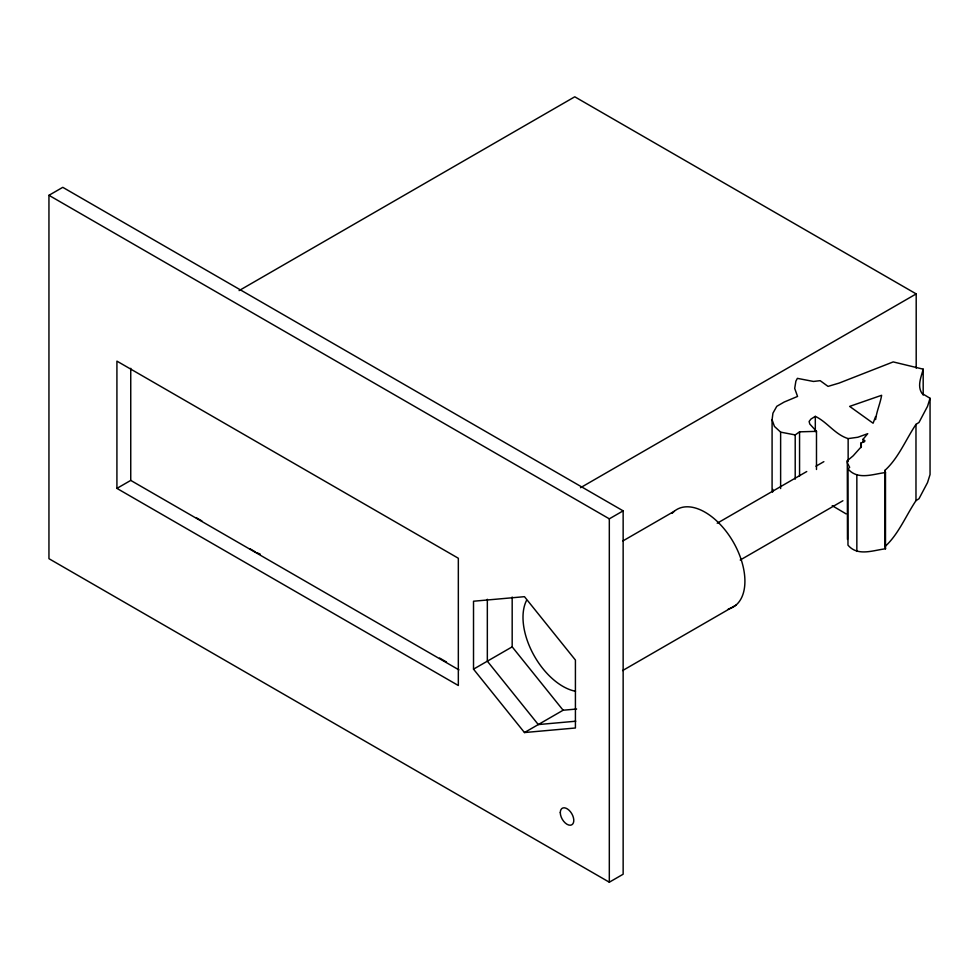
<?xml version="1.0" encoding="UTF-8"?>
<svg xmlns="http://www.w3.org/2000/svg" width="979" height="979" viewBox="0 0 979 979"><rect width="100%" height="100%" fill="white"/><g stroke="black" fill="none" stroke-linecap="round" stroke-linejoin="round"><path stroke-width="1.47" d="M772.088 491.531L772.088 419.844L772.933 413.175L776.788 406.309L784.155 402.051L797.555 396.434L794.703 388.418L795.878 381.161L797.383 378.359L813.463 381.455L820.169 380.672L828.038 386.387L839.101 383.095L893.203 361.912L923.185 369.169L923.185 395.1M772.59 492.094L772.933 489.427M923.185 369.169C921.227 377.037 916.944 385.873 922.01 393.436L930.05 398.282L930.05 474.534L927.541 482.561L919 498.715L915.977 500.648C905.759 515.933 898.538 534.228 884.992 546.588L885.493 548.803C873.219 550.235 857.677 556.77 847.973 545.132L847.973 468.88L849.65 467.326L847.471 463.165L847.3 460.754L853.162 455.822L861.373 446.632L861.043 442.961L864.555 441.7L864.885 440.734L863.05 439.277L867.737 433.673L857.861 437.246L848.144 438.604C834.94 434.505 827.39 422.12 815.311 416.356L810.918 419.098L809.107 421.484L809.78 424.005L816.486 431.347L816.486 469.479M930.05 398.282L927.541 406.309L919 422.451L915.977 424.384C905.759 439.669 898.538 457.964 884.992 470.324L884.992 546.588M875.605 416.552L873.097 423.222L849.65 406.395L881.638 395.283C880.268 403.409 876.609 411.449 875.605 419.599M795.205 479.159L795.205 434.933L799.562 431.837L816.486 431.347M48.95 195.31L62.778 187.332L623.146 510.854L623.146 874.223L609.317 882.201L48.95 558.679L48.95 195.31L609.317 518.833L623.146 510.854M239.109 290.592L574.771 96.799L916.197 293.908L916.197 368.141M116.917 488.386L458.331 685.508L458.331 558.25L116.917 361.129L116.917 488.386L130.745 480.408L458.931 669.881M580.523 487.701L916.197 293.908M622.913 540.922L674.274 511.271M717.215 523.227L806.745 471.535M815.972 466.212L823.865 461.66M473.518 669.159L473.518 601.228L524.463 596.676L575.419 660.054L575.419 727.997L524.463 732.549L473.518 669.159L512.176 646.85L512.176 597.019M740.222 560.025L842.919 500.734M622.62 670.566L735.89 605.169M524.463 732.549L563.121 710.228L576.607 709.029M575.762 721.217L538.291 724.57L487.334 661.18L487.334 599.283M885.493 548.803L885.493 472.551C873.219 473.971 857.677 480.505 847.973 468.88M795.205 434.933L780.63 432.131L774.438 426.416L772.088 419.844M256.706 552.67L260.169 554.077M446.473 662L439.571 658.047M846.125 513.902L832.223 505.678M201.943 520.999L196.13 517.61M255.617 552.095L249.975 548.766M512.176 646.85L563.121 710.228M884.992 470.324L885.493 472.551M847.471 539.429L847.3 460.754M915.977 424.384L915.977 500.648M863.05 439.277L863.05 442.337M861.043 442.961L861.043 447.538M856.845 475.158L856.845 551.422M848.144 438.604L848.144 461.476M815.311 416.356L815.311 431.617M799.562 431.837L799.562 476.063M780.63 432.131L780.63 488.558M609.317 518.833L609.317 882.201M130.745 368.3L130.745 480.408M575.493 691.26A56.341 32.527 60 0 1 533.274 654.107A56.341 32.527 60 0 1 526.543 600.421M672.194 513.277A56.341 32.527 60 0 1 732.928 541.411A56.341 32.527 60 0 1 728.303 608.999M560.294 812.619A9.545 5.507 60 0 0 570.414 825.211A9.545 5.507 60 0 0 570.414 811.713A9.545 5.507 60 0 0 560.294 812.619"/></g></svg>
